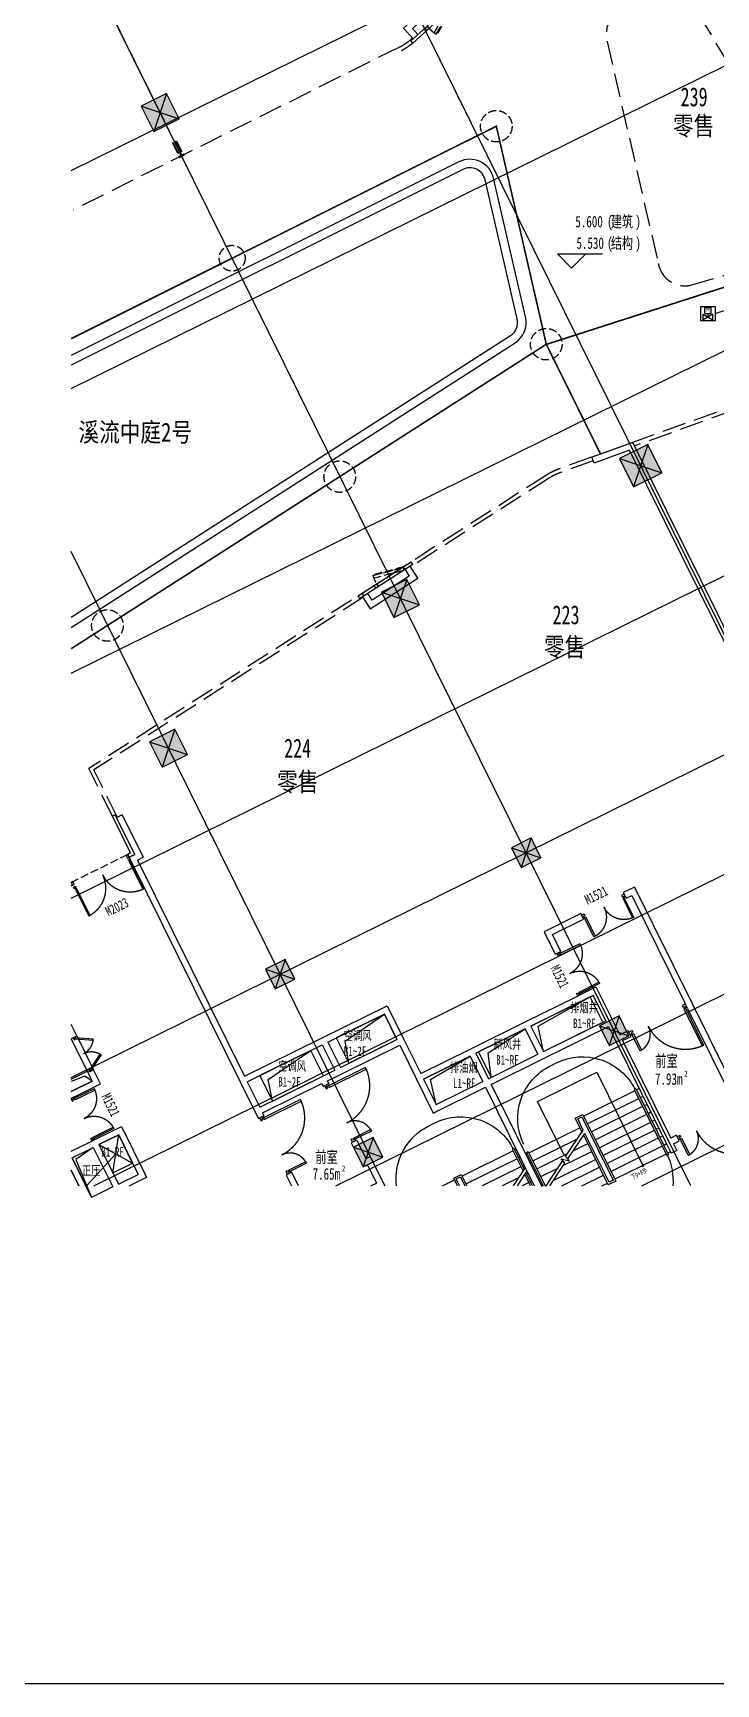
# Model space of a CAD drawing. Header units: millimetres. Extents: x -99490 to 495010, y -402480 to 18020.
# Drawn here: x 82268 to 103927, y -270715 to -218324 of the extents above; entities that cross this region are included whole.
import ezdxf
from ezdxf.enums import TextEntityAlignment as Align

# ---------------------------------------------------------------- set-up
doc = ezdxf.new("R2010")
doc.units = ezdxf.units.MM
doc.header["$LTSCALE"] = 1000
for name, pattern in [('__覆盖_A10-二层平面工作区_TEN25C3T$0$__附着_A10-2F~RF中庭外参_TEN25C3T_设计区$0$__DASH', [0.35, 0.25, -0.1]), ('__覆盖_A10-二层平面工作区_TEN25C3T$0$__附着_A10-2F~RF中庭外参_TEN25C3T_设计区$0$__附着_A10-一层扶梯零件图_TEN25C2L_设计区$0$$0$DASH', [0.35, 0.25, -0.1]), ('__覆盖_A10-二层平面工作区_TEN25C3T$0$__附着_A10-2F~RF中庭外参_TEN25C3T_设计区$0$DASH', [0.35, 0.25, -0.1]), ('__覆盖_A10-二层平面工作区_TEN25C3T$0$__附着_A10-2F~RF中庭外参_TEN25C3T_设计区$0$HIDDEN', [9.525, 6.35, -3.175]), ('__覆盖_A10-二层平面工作区_TEN25C3T$0$DASH', [0.35, 0.25, -0.1]), ('__覆盖_A10-二层平面工作区_TEN25C3T$0$HIDDEN', [9.525, 6.35, -3.175])]:
    doc.linetypes.add(name, pattern=pattern)
for name, color, linetype in [('__覆盖_A10-二层平面工作区_TEN25C3T$0$__附着_A10-2F~RF中庭外参_TEN25C3T_设计区$0$$AUDIT-BAD-LAYER', 9, 'Continuous'), ('__覆盖_A10-二层平面工作区_TEN25C3T$0$__附着_A10-2F~RF中庭外参_TEN25C3T_设计区$0$AE-FLOR', 9, 'Continuous'), ('__覆盖_A10-二层平面工作区_TEN25C3T$0$__附着_A10-2F~RF中庭外参_TEN25C3T_设计区$0$AE-WALL', 9, 'Continuous'), ('__覆盖_A10-二层平面工作区_TEN25C3T$0$__附着_A10-2F~RF中庭外参_TEN25C3T_设计区$0$AUDIT_I_200724183701-100', 9, 'Continuous'), ('__覆盖_A10-二层平面工作区_TEN25C3T$0$__附着_A10-2F~RF中庭外参_TEN25C3T_设计区$0$AUDIT_I_200724183701-102', 9, 'Continuous'), ('__覆盖_A10-二层平面工作区_TEN25C3T$0$__附着_A10-2F~RF中庭外参_TEN25C3T_设计区$0$AUDIT_I_200724183701-103', 9, 'Continuous'), ('__覆盖_A10-二层平面工作区_TEN25C3T$0$__附着_A10-2F~RF中庭外参_TEN25C3T_设计区$0$AUDIT_I_200724183701-104', 9, '__覆盖_A10-二层平面工作区_TEN25C3T$0$__附着_A10-2F~RF中庭外参_TEN25C3T_设计区$0$HIDDEN'), ('__覆盖_A10-二层平面工作区_TEN25C3T$0$__附着_A10-2F~RF中庭外参_TEN25C3T_设计区$0$AUDIT_I_200724183701-94', 9, 'Continuous'), ('__覆盖_A10-二层平面工作区_TEN25C3T$0$__附着_A10-2F~RF中庭外参_TEN25C3T_设计区$0$AUDIT_I_200724183701-95', 9, 'Continuous'), ('__覆盖_A10-二层平面工作区_TEN25C3T$0$__附着_A70-地上2~6F楼梯外参_TEN25H58_设计区$0$AD-NAME-ROOM', 9, 'Continuous'), ('__覆盖_A10-二层平面工作区_TEN25C3T$0$__附着_A70-地上2~6F楼梯外参_TEN25H58_设计区$0$AD-SIGN', 9, 'Continuous'), ('__覆盖_A10-二层平面工作区_TEN25C3T$0$AD-NAME-ROOM', 9, 'Continuous'), ('__覆盖_A10-二层平面工作区_TEN25C3T$0$AD-NUMB', 9, 'Continuous'), ('__覆盖_A10-二层平面工作区_TEN25C3T$0$AE-DOOR-INSD', 9, 'Continuous'), ('__覆盖_A10-二层平面工作区_TEN25C3T$0$店铺编号', 9, 'Continuous'), ('A-建筑底图', 9, 'Continuous'), ('C-XREF-EXT', 7, 'Continuous'), ('E-FAS-DEVC', 3, 'Continuous'), ('E-FAS-WIRE', 4, 'Continuous'), ('E-UNIV-DIAG', 2, 'Continuous'), ('E-UNIV-EL', 140, 'Continuous')]:
    doc.layers.add(name, color=color, linetype=linetype)
doc.styles.add('__覆盖_A10-二层平面工作区_TEN25C3T$0$__覆盖_A70-扶梯外参专项图纸_TEN25C3T_设计区$0$TH-STYLE1', font='Stfangso_0.ttf', dxfattribs={"width": 0.7})
doc.styles.add('__覆盖_A10-二层平面工作区_TEN25C3T$0$__附着_A70-地上2~6F楼梯外参_TEN25H58_设计区$0$TH-STYLE1', font='Stfangso_0.ttf', dxfattribs={"width": 0.7})
doc.styles.add('__覆盖_A10-二层平面工作区_TEN25C3T$0$_TCH_SPACE', font='Stfangso_0.ttf', dxfattribs={"width": 0.7})
doc.styles.add('__覆盖_A10-二层平面工作区_TEN25C3T$0$TH-STYLE1', font='Stfangso_0.ttf', dxfattribs={"width": 0.7})
doc.styles.add('TH-STYLE3', font='tssdeng.shx', dxfattribs={"width": 0.65, "bigfont": 'tssdchn.shx'})

# ---------------------------------------------------------------- blocks, each defined once
blk = doc.blocks.new('E-BFAS621-3')
blk.add_lwpolyline([(-1.5, -1.5), (-1.5, 1.5), (1.5, 1.5), (1.5, -1.5)], close=True)
at = {"layer": 'E-UNIV-EL'}
for p, q in [((-0.65, 1.3), (0.65, 1.3)), ((-0.65, 0), (-0.65, 1.3)), ((-0.65, 0), (0.65, 0)), ((0, 0), (0, -0.7)), ((0.65, 0), (0.65, 1.3))]:
    blk.add_line(p, q, dxfattribs=at)
blk.add_lwpolyline([(1, -1.28), (1, -0.12), (-1, -1.28), (-1, -0.12)], close=True, dxfattribs=at)
at = {"layer": 'E-UNIV-EL', "style": 'TH-STYLE3', "width": 0.7}
blk.add_attdef('F', text='', height=1, dxfattribs=at).set_placement((0, 0.65), align=Align.MIDDLE)
blk = doc.blocks.new('__覆盖_A10-二层平面工作区_TEN25C3T$0$__附着_A10-2F~RF中庭外参_TEN25C3T_设计区$0$FHR 2000 corridor')
at = {"layer": '__覆盖_A10-二层平面工作区_TEN25C3T$0$__附着_A10-2F~RF中庭外参_TEN25C3T_设计区$0$$AUDIT-BAD-LAYER'}
for p, q in [((89, -179), (178, -135)), ((621, -1031), (532, -1076)), ((576, -1165), (666, -1121))]:
    blk.add_line(p, q, dxfattribs=at)
at = {"layer": '__覆盖_A10-二层平面工作区_TEN25C3T$0$__附着_A10-2F~RF中庭外参_TEN25C3T_设计区$0$AE-FLOR'}
for points in [[(-44, 90), (45, 134)], [(-44, 90), (0, 0), (0, 0), (798, -1614), (798, -1614), (842, -1703)], [(932, -1659), (45, 134)], [(932, -1659), (842, -1703)]]:
    blk.add_lwpolyline(points, dxfattribs=at)
at = {"layer": '__覆盖_A10-二层平面工作区_TEN25C3T$0$__附着_A10-2F~RF中庭外参_TEN25C3T_设计区$0$AE-WALL'}
blk.add_lwpolyline([(89, -179), (-135, -290), (485, -1545), (709, -1434), (798, -1614), (394, -1813), (-403, -199), (0, 0)], close=True, dxfattribs=at)
at = {"layer": '__覆盖_A10-二层平面工作区_TEN25C3T$0$__附着_A10-2F~RF中庭外参_TEN25C3T_设计区$0$AUDIT_I_200724183701-94', "color": 252, "linetype": '__覆盖_A10-二层平面工作区_TEN25C3T$0$__附着_A10-2F~RF中庭外参_TEN25C3T_设计区$0$__附着_A10-一层扶梯零件图_TEN25C2L_设计区$0$$0$DASH', "true_color": 0x939598}
for points in [[(804, -922), (107, -205), (164, -149), (861, -866)], [(178, -135), (875, -852), (861, -866), (164, -149)]]:
    blk.add_lwpolyline(points, close=True, dxfattribs=at)
blk.add_lwpolyline([(532, -1076), (621, -1031, 0.078234), (875, -852)], format="xyb", dxfattribs=at)
blk = doc.blocks.new('__覆盖_A10-二层平面工作区_TEN25C3T$0$__附着_A10-2F~RF中庭外参_TEN25C3T_设计区$0$DIMISING WALL')
at = {"layer": '__覆盖_A10-二层平面工作区_TEN25C3T$0$__附着_A10-2F~RF中庭外参_TEN25C3T_设计区$0$AUDIT_I_200724183701-103'}
h = blk.add_hatch(dxfattribs=at)
h.set_pattern_fill('ANSI31,_O', color=250, scale=0.1)
h.set_pattern_definition([(45, (-76409.48765, 704775.68168), (-0.112253201513, 0.112253201513), [])])
h.paths.add_polyline_path([(80114, 95740), (80113, 95740), (80113, 95603), (80101, 95603), (80101, 95740), (80100, 95740), (80100, 95602), (80114, 95602)])
h = blk.add_hatch(dxfattribs=at)
h.set_pattern_fill('NET3', color=250, style=0)
h.set_pattern_definition([(360, (-76409.4876, 704775.6817), (8e-16, 3.175), []), (60, (-76409.4876, 704775.6817), (-2.749630657, 1.5875), []), (120, (-76409.4876, 704775.6817), (-2.749630657, -1.5875), [])])
h.paths.add_polyline_path([(80113, 95740), (80113, 95603), (80101, 95603), (80101, 95740)])
at = {"layer": '__覆盖_A10-二层平面工作区_TEN25C3T$0$__附着_A10-2F~RF中庭外参_TEN25C3T_设计区$0$$AUDIT-BAD-LAYER'}
for p, q in [((80035, 95742), (80035, 96126)), ((80057, 95742), (80057, 96126)), ((80107, 95742), (80107, 96126)), ((80157, 95742), (80157, 96126)), ((80179, 96126), (80179, 95742)), ((80096, 95627), (80012, 95627)), ((80057, 95742), (80035, 95742)), ((80157, 95742), (80057, 95742)), ((80118, 95627), (80204, 95627)), ((80157, 95742), (80179, 95742))]:
    blk.add_line(p, q, dxfattribs=at)
at = {"layer": '__覆盖_A10-二层平面工作区_TEN25C3T$0$__附着_A10-2F~RF中庭外参_TEN25C3T_设计区$0$AUDIT_I_200724183701-100'}
blk.add_lwpolyline([(80157, 96126), (80157, 95742), (80057, 95742), (80057, 96126)], dxfattribs=at)
at = {"layer": '__覆盖_A10-二层平面工作区_TEN25C3T$0$__附着_A10-2F~RF中庭外参_TEN25C3T_设计区$0$AUDIT_I_200724183701-102'}
for points in [[(80100, 95740), (80100, 95602), (80114, 95602), (80114, 95740)], [(80101, 95740), (80101, 95603), (80113, 95603), (80113, 95740)]]:
    blk.add_lwpolyline(points, dxfattribs=at)
blk.add_lwpolyline([(80113, 95740), (80113, 95603), (80101, 95603), (80101, 95740)], close=True, dxfattribs=at)
at = {"layer": '__覆盖_A10-二层平面工作区_TEN25C3T$0$__附着_A10-2F~RF中庭外参_TEN25C3T_设计区$0$AUDIT_I_200724183701-103'}
blk.add_lwpolyline([(80114, 95740), (80113, 95740), (80113, 95603), (80101, 95603), (80101, 95740), (80100, 95740), (80100, 95602), (80114, 95602), (80114, 95740)], dxfattribs=at)
at = {"layer": '__覆盖_A10-二层平面工作区_TEN25C3T$0$__附着_A10-2F~RF中庭外参_TEN25C3T_设计区$0$AUDIT_I_200724183701-104'}
for points in [[(80020, 95607), (80100, 95607), (80100, 95647), (80020, 95647), (80020, 95643), (80096, 95643), (80096, 95611), (80020, 95611)], [(80194, 95607), (80114, 95607), (80114, 95647), (80194, 95647), (80194, 95643), (80118, 95643), (80118, 95611), (80194, 95611)]]:
    blk.add_lwpolyline(points, close=True, dxfattribs=at)
blk = doc.blocks.new('__覆盖_A10-二层平面工作区_TEN25C3T$0$__附着_A70-地上2~6F楼梯外参_TEN25H58_设计区$0$_ARROW')
blk.add_solid([(0, 0), (-1, 0.1), (-1, -0.1)])
blk = doc.blocks.new('*U518')
at = {"layer": '__覆盖_A10-二层平面工作区_TEN25C3T$0$__附着_A70-地上2~6F楼梯外参_TEN25H58_设计区$0$AD-SIGN'}
h = blk.add_hatch(color=256, dxfattribs=at)
edge = h.paths.add_edge_path()
edge.add_arc((0, 0), 50, 0, 360)
blk.add_lwpolyline([(4200, 2800), (4200, 6607), (0, 6607), (0, 0)], dxfattribs=at)
blk.add_circle((0, 0), 50, dxfattribs=at)
at = {"layer": '__覆盖_A10-二层平面工作区_TEN25C3T$0$__附着_A70-地上2~6F楼梯外参_TEN25H58_设计区$0$AD-SIGN', "xscale": -400, "yscale": 400, "zscale": 400, "rotation": 90}
blk.add_blockref('__覆盖_A10-二层平面工作区_TEN25C3T$0$__附着_A70-地上2~6F楼梯外参_TEN25H58_设计区$0$_ARROW', (4200, 2800), dxfattribs=at)
at = {"layer": '__覆盖_A10-二层平面工作区_TEN25C3T$0$__附着_A70-地上2~6F楼梯外参_TEN25H58_设计区$0$AD-NAME-ROOM', "style": '__覆盖_A10-二层平面工作区_TEN25C3T$0$__附着_A70-地上2~6F楼梯外参_TEN25H58_设计区$0$TH-STYLE1', "width": 0.7}
blk.add_attdef('A', (-91, -389), '', height=250, dxfattribs=at)
blk = doc.blocks.new('*U497')
for points in [[(0, 1400), (0, 0), (750, 0), (750, 1400)], [(750, 1400), (0, 1400), (665, 1301), (750, 0)]]:
    blk.add_lwpolyline(points, close=True)
blk.add_lwpolyline([(0, 1400), (665, 1301), (750, 0)])
at = {"style": '__覆盖_A10-二层平面工作区_TEN25C3T$0$TH-STYLE1', "width": 0.7}
blk.add_attdef('留洞编号', (206, -20), '', height=200, dxfattribs=at)
blk = doc.blocks.new('*U466')
for points in [[(30, 30), (60, 30), (60, 1000), (30, 1000)], [(1970, 30), (1940, 30), (1940, 1000), (1970, 1000)]]:
    blk.add_lwpolyline(points, close=True)
for points in [[(30, 0), (30, 30), (0, 30), (0, -30), (60, -30), (60, 0), (30, 0)], [(1970, 0), (1970, 30), (2000, 30), (2000, -30), (1940, -30), (1940, 0), (1970, 0)]]:
    blk.add_lwpolyline(points)
at = {"linetype": '__覆盖_A10-二层平面工作区_TEN25C3T$0$HIDDEN'}
for centre, start, end in [((30, 30), 0, 90), ((1970, 30), 90, 180)]:
    blk.add_arc(centre, 970, start, end, dxfattribs=at)
blk = doc.blocks.new('__覆盖_A10-二层平面工作区_TEN25C3T$0$$DorLib2D$00000002')
at = {"layer": '__覆盖_A10-二层平面工作区_TEN25C3T$0$AE-DOOR-INSD', "xscale": -0.0005, "yscale": 0.0005, "zscale": 0.0005, "rotation": 2.749842017599796e-11}
blk.add_blockref('*U466', (0.5, 0), dxfattribs=at)
blk = doc.blocks.new('*U485')
for points in [[(30, 30), (60, 30), (60, 750), (30, 750)], [(1070, 30), (1040, 30), (1040, 350), (1070, 350)]]:
    blk.add_lwpolyline(points, close=True)
for points in [[(30, 0), (30, 30), (0, 30), (0, -30), (60, -30), (60, 0), (30, 0)], [(1070, 0), (1070, 30), (1100, 30), (1100, -30), (1040, -30), (1040, 0), (1070, 0)]]:
    blk.add_lwpolyline(points)
at = {"linetype": '__覆盖_A10-二层平面工作区_TEN25C3T$0$HIDDEN'}
for centre, radius, start, end in [((30, 30), 720, 0, 90), ((1070, 30), 320, 90, 180)]:
    blk.add_arc(centre, radius, start, end, dxfattribs=at)
blk = doc.blocks.new('__覆盖_A10-二层平面工作区_TEN25C3T$0$$DorLib2D$00000294')
at = {"layer": '__覆盖_A10-二层平面工作区_TEN25C3T$0$AE-DOOR-INSD', "xscale": 0.0009090909090909091, "yscale": 0.0009090909090909091, "zscale": 0.0009090909090909091}
blk.add_blockref('*U485', (-0.5, 0), dxfattribs=at)
blk = doc.blocks.new('*U496')
for points in [[(30, 30), (60, 30), (60, 500), (30, 500)], [(970, 30), (940, 30), (940, 500), (970, 500)]]:
    blk.add_lwpolyline(points, close=True)
for points in [[(30, 0), (30, 30), (0, 30), (0, -30), (60, -30), (60, 0), (30, 0)], [(970, 0), (970, 30), (1000, 30), (1000, -30), (940, -30), (940, 0), (970, 0)]]:
    blk.add_lwpolyline(points)
at = {"linetype": '__覆盖_A10-二层平面工作区_TEN25C3T$0$HIDDEN'}
for centre, start, end in [((30, 30), 0, 90), ((970, 30), 90, 180)]:
    blk.add_arc(centre, 470, start, end, dxfattribs=at)
blk = doc.blocks.new('__覆盖_A10-二层平面工作区_TEN25C3T$0$$DorLib2D$00000292')
at = {"layer": '__覆盖_A10-二层平面工作区_TEN25C3T$0$AE-DOOR-INSD', "xscale": 0.001, "yscale": 0.001, "zscale": 0.001}
blk.add_blockref('*U496', (-0.5, 0), dxfattribs=at)
blk = doc.blocks.new('*U472')
for points in [[(30, 30), (56, 15), (291, 422), (265, 437)], [(970, 30), (944, 15), (709, 422), (735, 437)]]:
    blk.add_lwpolyline(points, close=True)
for points in [[(30, 0), (30, 30), (0, 30), (0, -30), (60, -30), (60, 0), (30, 0)], [(970, 0), (970, 30), (1000, 30), (1000, -30), (940, -30), (940, 0), (970, 0)]]:
    blk.add_lwpolyline(points)
at = {"linetype": '__覆盖_A10-二层平面工作区_TEN25C3T$0$HIDDEN'}
for centre, start, end in [((30, 30), 0, 60), ((970, 30), 120, 180)]:
    blk.add_arc(centre, 470, start, end, dxfattribs=at)
blk = doc.blocks.new('__覆盖_A10-二层平面工作区_TEN25C3T$0$$DorLib2D$00000297')
at = {"layer": '__覆盖_A10-二层平面工作区_TEN25C3T$0$AE-DOOR-INSD', "xscale": 0.001, "yscale": 0.001, "zscale": 0.001}
blk.add_blockref('*U472', (-0.5, 0), dxfattribs=at)
blk = doc.blocks.new('A$C4BB53128')
at = {"layer": 'A-建筑底图'}
h = blk.add_hatch(color=256, dxfattribs=at)
h.dxf.hatch_style = 1
h.paths.add_polyline_path([(-55444.7, 34660.9), (-56251.6, 34262.2), (-55852.8, 33455.3), (-55046, 33854.1)])
h = blk.add_hatch(color=256, dxfattribs=at)
h.dxf.hatch_style = 1
h.paths.add_polyline_path([(-40179.4, 23521.2), (-41075.9, 23078.2), (-40632.8, 22181.7), (-39736.4, 22624.8)])
h = blk.add_hatch(color=256, dxfattribs=at)
h.dxf.hatch_style = 1
h.paths.add_polyline_path([(-47824.5, 19240.9), (-48631.3, 18842.2), (-48232.6, 18035.3), (-47425.8, 18434)])
h = blk.add_hatch(color=256, dxfattribs=at)
h.dxf.hatch_style = 1
h.paths.add_polyline_path([(-55181, 14490), (-55987.9, 14091.2), (-55589.1, 13284.4), (-54782.3, 13683.1)])
h = blk.add_hatch(color=256, dxfattribs=at)
h.dxf.hatch_style = 1
h.paths.add_polyline_path([(-43882.4, 11038.7), (-44509.9, 10728.6), (-44199.8, 10101), (-43572.2, 10411.2)])
h = blk.add_hatch(color=256, dxfattribs=at)
h.dxf.hatch_style = 1
h.paths.add_polyline_path([(-51681.9, 7184.2), (-52309.4, 6874.1), (-51999.3, 6246.5), (-51371.8, 6556.7)])
h = blk.add_hatch(color=256, dxfattribs=at)
h.dxf.hatch_style = 1
h.paths.add_polyline_path([(-41091.2, 5390.8), (-41718.7, 5080.6), (-41408.6, 4453.1), (-40781, 4763.2)])
h = blk.add_hatch(color=256, dxfattribs=at)
h.dxf.hatch_style = 1
h.paths.add_polyline_path([(-48890.7, 1536.3), (-49518.3, 1226.1), (-49208.1, 598.6), (-48580.6, 908.7)])
at = {"layer": '__覆盖_A10-二层平面工作区_TEN25C3T$0$__附着_A10-2F~RF中庭外参_TEN25C3T_设计区$0$AE-WALL'}
blk.add_lwpolyline([(-47882.4, 19554.3), (-47747.4, 19343.9), (-48925.7, 18587.9), (-49060.7, 18798.3), (-49229, 18690.3), (-48986, 18311.5), (-47471, 19283.6), (-47714, 19662.3)], close=True, dxfattribs=at)
at = {"layer": '__覆盖_A10-二层平面工作区_TEN25C3T$0$__附着_A10-2F~RF中庭外参_TEN25C3T_设计区$0$AUDIT_I_200724183701-94', "color": 252, "linetype": '__覆盖_A10-二层平面工作区_TEN25C3T$0$__附着_A10-2F~RF中庭外参_TEN25C3T_设计区$0$__附着_A10-一层扶梯零件图_TEN25C2L_设计区$0$$0$DASH', "true_color": 0x939598}
for points in [[(-47936.4, 19638.5), (-48903.2, 19383.2), (-48898.1, 19363.8), (-47931.3, 19619.1)], [(-48877.7, 19286.5), (-47910.8, 19541.8), (-47931.3, 19619.1), (-48898.1, 19363.8)]]:
    blk.add_lwpolyline(points, close=True, dxfattribs=at)
blk.add_lwpolyline([(-48724, 19014.3), (-48778, 19098.5, -0.078234), (-48903.2, 19383.2)], format="xyb", dxfattribs=at)
at = {"layer": '__覆盖_A10-二层平面工作区_TEN25C3T$0$__附着_A10-2F~RF中庭外参_TEN25C3T_设计区$0$AUDIT_I_200724183701-95'}
for p, q in [((-47882.4, 19554.3), (-47936.4, 19638.5)), ((-47629.9, 19716.3), (-47683.9, 19800.5)), ((-48808.2, 18960.3), (-48862.2, 19044.5)), ((-48778, 19098.5), (-48724, 19014.3)), ((-49313.2, 18636.3), (-49367.2, 18720.4)), ((-49186.9, 18717.3), (-49240.9, 18801.4))]:
    blk.add_line(p, q, dxfattribs=at)
for points in [[(-49367.2, 18720.4), (-47683.9, 19800.5)], [(-47629.9, 19716.3), (-47714, 19662.3), (-47714, 19662.3), (-49229, 18690.3), (-49229, 18690.3), (-49313.2, 18636.3)]]:
    blk.add_lwpolyline(points, dxfattribs=at)
at = {"layer": 'A-建筑底图'}
for p, q in [((-58470.4, 32217.5), (12124.4, 67105.2)), ((-58470.4, 25301.8), (14871.3, 61546.9)), ((-29113.3, 0), (-55735.7, 53870.2)), ((-58470.4, 16266.6), (16323.7, 53229.6)), ((-58470.4, 9127.7), (16338.6, 46098.1)), ((-58470.4, 3438.9), (16382.8, 40431.1)), ((-38817.7, 0), (-58470.4, 39767.2)), ((-57754.9, 0), (16406.6, 36650.3)), ((-55444.7, 34660.9, 0), (-55852.8, 33455.3, 0)), ((-56251.6, 34262.2, 0), (-55046, 33854.1, 0)), ((-46170.8, 32494.7), (-58470.4, 26345.6)), ((-50080.8, 0), (16411.2, 32860.1)), ((-46050, 32253.2), (-58470.4, 26043.7)), ((-44058, 27573.6), (-45076.2, 31979.3)), ((-44321.1, 27512.8), (-45339.3, 31918.5)), ((-42597.1, 29124.1), (-43047.1, 29574.1)), ((-43047.1, 29574.1), (-41621.8, 29574.1)), ((-42597.1, 29124.1), (-42147.1, 29574.1)), ((-40375.2, 0), (16333.4, 28025.2)), ((-58470.4, 18040.2), (-44538.3, 26979.4)), ((-58470.4, 17719.4), (-44392.5, 26752.1)), ((-40659.9, 23590.2), (-41954.8, 23124.4)), ((-33294.4, 8686.2), (-40659.9, 23590.2)), ((-41887.1, 22936.2), (-41954.8, 23124.4)), ((-40760.1, 23341.6), (-41887.1, 22936.2)), ((-41075.9, 23078.2, 0), (-39736.4, 22624.8, 0)), ((-33429.4, 8507.9), (-40760.1, 23341.6)), ((-40179.4, 23521.2, 0), (-40632.8, 22181.7, 0)), ((-48522.1, 0), (-58470.4, 20130.4)), ((-47824.5, 19240.9, 0), (-48232.6, 18035.3, 0)), ((-48631.3, 18842.2, 0), (-47425.8, 18434, 0)), ((-55181, 14490, 0), (-55589.1, 13284.4, 0)), ((-55987.9, 14091.2, 0), (-54782.3, 13683.1, 0)), ((-43882.4, 11038.7, 0), (-44199.8, 10101, 0)), ((-56541.3, 10471.5), (-56451.8, 10515.8)), ((-44509.9, 10728.6, 0), (-43572.2, 10411.2, 0)), ((-56541.4, 10471.4), (-56631.1, 10427.1)), ((-56631.1, 10427.1), (-56542.5, 10247.8)), ((-56542.5, 10247.8), (-53108.9, 3300)), ((-56363.2, 10336.5), (-56183.9, 10425.1)), ((-56363.2, 10336.5), (-52973.9, 3478.2)), ((-40602.7, 9480.5), (-40961.3, 9303.2)), ((-40602.7, 9480.5), (-38786.2, 5804.8)), ((-40961.3, 9303.2), (-40872.7, 9123.9)), ((-40872.7, 9123.9), (-40693.4, 9212.6)), ((-40693.4, 9212.6), (-39009.8, 5805.8)), ((-42306, 8638.7), (-43471.5, 8062.7)), ((-43203.6, 7972), (-42217.4, 8459.4)), ((-42217.4, 8459.4), (-42306, 8638.7)), ((-43471.5, 8062.7), (-43117.1, 7345.5)), ((-42937.8, 7434.1), (-43203.6, 7972)), ((-43117.1, 7345.5), (-42937.8, 7434.1)), ((-52309.4, 6874.1, 0), (-51371.8, 6556.7, 0)), ((-51681.9, 7184.2, 0), (-51999.3, 6246.5, 0)), ((-42273.2, 6089.4), (-41824.9, 6310.9)), ((-41824.9, 6310.9), (-41293.3, 5235.1)), ((-44066.2, 5203.3), (-42452.5, 6000.8)), ((-43887.9, 5068.3), (-42274.2, 5865.8)), ((-42452.5, 6000.8), (-42273.2, 6089.4)), ((-42274.2, 5865.8), (-41915.6, 6043)), ((-41915.6, 6043), (-41516.9, 5236.1)), ((-38921.2, 5626.5), (-39009.8, 5805.8)), ((-38786.2, 5804.8), (-37169.1, 2532.6)), ((-50508.5, 4696.6), (-48446.5, 5715.6)), ((-50330.2, 4561.6), (-48537.2, 5447.7)), ((-48537.2, 5447.7), (-48138.5, 4640.8)), ((-48446.5, 5715.6), (-47914.9, 4639.8)), ((-41091.2, 5390.8, 0), (-41408.6, 4453.1, 0)), ((-38921.2, 5626.5), (-37392.7, 2533.6)), ((-58289.8, 4755.2), (-58470.4, 5120.7)), ((-58469.1, 4666.6), (-58289.8, 4755.2)), ((-58289.8, 4755.2, 0), (-57758.2, 3679.4, 0)), ((-45814.4, 4339.3), (-44066.2, 5203.3)), ((-45636.1, 4204.3), (-44067.2, 4979.7)), ((-44067.2, 4979.7), (-43668.5, 4172.8)), ((-43887.9, 5068.3), (-43489.2, 4261.4)), ((-43490.2, 4037.8), (-41428.3, 5056.8)), ((-43489.2, 4261.4), (-41516.9, 5236.1)), ((-41718.7, 5080.6, 0), (-40781, 4763.2, 0)), ((-41428.3, 5056.8), (-41206.8, 4608.6)), ((-41293.3, 5235.1), (-41071.8, 4786.8)), ((-40802.8, 4919.7), (-41071.8, 4786.8)), ((-40983.1, 4607.5), (-40714.2, 4740.4)), ((-40714.2, 4740.4), (-40802.8, 4919.7)), ((-58469.1, 4666.6, 0), (-57937.5, 3590.8, 0)), ((-52973.9, 3478.2), (-50508.5, 4696.6)), ((-52885.2, 3298.9), (-50509.5, 4473)), ((-50509.5, 4473), (-50110.8, 3666.1)), ((-50330.2, 4561.6), (-49931.5, 3754.7)), ((-49932.5, 3531.1), (-48049.9, 4461.5)), ((-49931.5, 3754.7), (-48138.5, 4640.8)), ((-48049.9, 4461.5), (-47518.2, 3385.7)), ((-47914.9, 4639.8), (-47383.2, 3564)), ((-47383.2, 3564), (-45814.4, 4339.3)), ((-45636.1, 4204.3), (-45237.4, 3397.5)), ((-41206.8, 4608.6), (-39589.6, 1336.4)), ((-40983.1, 4607.5), (-39454.6, 1514.6)), ((-57758.2, 3679.4), (-57937.5, 3590.8)), ((-57536.6, 3231.1), (-57758.2, 3679.4)), ((-47294.6, 3384.7), (-45815.4, 4115.7)), ((-45815.4, 4115.7), (-45416.7, 3308.9)), ((-45237.4, 3397.5), (-43668.5, 4172.8)), ((-45148.7, 3218.2), (-43490.2, 4037.8)), ((-58470.4, 2992.7), (-57804.6, 3321.8)), ((-58343.5, 2832.4), (-57536.6, 3231.1)), ((-57937.5, 3590.8), (-57804.6, 3321.8)), ((-53108.9, 3300), (-52621.5, 2313.8)), ((-52885.2, 3298.9), (-52486.5, 2492.1)), ((-52486.5, 2492.1), (-50514.2, 3466.8)), ((-52397.9, 2312.8), (-50515.2, 3243.2)), ((-50515.2, 3243.2), (-50470.9, 3153.5)), ((-50514.2, 3466.8), (-50110.8, 3666.1)), ((-50470.9, 3153.5), (-50291.6, 3242.1)), ((-50336, 3331.8), (-49932.5, 3531.1)), ((-50291.6, 3242.1), (-50336, 3331.8)), ((-47518.2, 3385.7), (-46986.6, 2309.9)), ((-47294.6, 3384.7), (-46895.9, 2577.8)), ((-46895.9, 2577.8), (-45416.7, 3308.9)), ((-45148.7, 3218.2), (-43558.3, 0)), ((-58470.4, 2769.7), (-58343.5, 2832.4)), ((-46986.6, 2309.9), (-45328, 3129.6)), ((-45328, 3129.6), (-43781.4, 0)), ((-40597, 3013.7), (-42215.2, 2214)), ((-40473, 2762.6), (-42091.2, 1962.9)), ((-40565.4, 3085.1), (-40619.2, 3058.5)), ((-40619.2, 3058.5), (-39582.5, 960.7)), ((-40565.4, 3085.1), (-39528.7, 987.3)), ((-40453.6, 3084.5), (-40543.2, 3040.2)), ((-40329.5, 2833.5), (-40419.2, 2789.2)), ((-52621.5, 2313.8), (-52532.9, 2134.5)), ((-52532.9, 2134.5), (-52353.6, 2223.1)), ((-52353.6, 2223.1), (-52397.9, 2312.8)), ((-42483.8, 2148.1), (-42241.8, 2267.7)), ((-42267, 1709.4), (-42483.8, 2148.1)), ((-42403.5, 2120.9), (-42269, 2187.4)), ((-42228.4, 1766.7), (-42403.5, 2120.9)), ((-42269, 2187.4), (-41276.6, 179.2)), ((-42269, 2187.4), (-41276.6, 179.2)), ((-42241.8, 2267.7), (-41196.2, 152)), ((-40348.9, 2511.6), (-41967.1, 1711.9)), ((-40224.9, 2260.6), (-41843, 1460.9)), ((-40205.5, 2582.5), (-40295.1, 2538.2)), ((-40081.4, 2331.5), (-40171.1, 2287.2)), ((-57678.9, 1487.6), (-56872.1, 1886.4)), ((-57590.3, 1308.3), (-56962.8, 1618.5)), ((-56962.8, 1618.5), (-56342.5, 363.4)), ((-56872.1, 1886.4), (-56118.9, 362.4)), ((-43951.4, 1043.6), (-42333.2, 1843.3)), ((-42791.7, 930.7), (-42228.4, 1766.7)), ((-42723.4, 852.9), (-42177.3, 1663.2)), ((-42233, 1580.5), (-42209.2, 1592.3)), ((-41438.3, 32.4), (-42215.9, 1605.9)), ((-41411, 112.8), (-42177.3, 1663.2)), ((-41411, 112.8), (-42177.3, 1663.2)), ((-40100.8, 2009.6), (-41719, 1209.9)), ((-39976.8, 1758.6), (-41594.9, 958.9)), ((-39957.4, 2080.5), (-40047, 2036.2)), ((-39833.3, 1829.4), (-39923, 1785.1)), ((-39709.3, 1578.4), (-39798.9, 1534.1)), ((-39275.3, 1603.2), (-39454.6, 1514.6)), ((-39186.7, 1423.9), (-39275.3, 1603.2)), ((-58470.4, 1096.5), (-57858.2, 1399)), ((-58442, 887.5), (-57769.6, 1219.7)), ((-57858.2, 1399), (-57678.9, 1487.6)), ((-57769.6, 1219.7), (-57149.4, -35.3)), ((-57590.3, 1308.3), (-56970.1, 53.3)), ((-49405.6, 1449.1), (-49584.9, 1360.5)), ((-49584.9, 1360.5), (-49208.3, 598.5)), ((-49518.3, 1226.1, 0), (-48580.6, 908.7, 0)), ((-49117.6, 866.4), (-49405.6, 1449.1)), ((-48890.7, 1536.3, 0), (-49208.1, 598.6, 0)), ((-44452, 1108.6), (-46070.2, 308.9)), ((-44420.3, 1180), (-44474.1, 1153.4)), ((-44137.1, 471.3), (-44474.1, 1153.4)), ((-44098.8, 529.3), (-44420.3, 1180)), ((-44353.4, 1157.3), (-44398.2, 1135.1)), ((-44027.3, 1061.9), (-43973.5, 1088.4)), ((-44027.3, 1061.9), (-43502.6, 0)), ((-43973.5, 1088.4), (-43423.2, -25.1)), ((-43827.3, 792.6), (-42414.2, 1491)), ((-42861.2, 645.4), (-41961, 1090.3)), ((-42548.6, 1112.2), (-42085.1, 1341.3)), ((-39852.7, 1507.5), (-41470.9, 707.8)), ((-39728.7, 1256.5), (-41346.8, 456.8)), ((-39585.2, 1327.4), (-39674.9, 1283.1)), ((-39589.6, 1336.4), (-39441.5, 1036.6)), ((-39461.2, 1076.4), (-39550.8, 1032.1)), ((-39262.2, 1125.2), (-39441.5, 1036.6)), ((-39366, 1335.3), (-39186.7, 1423.9)), ((-39366, 1335.3), (-39262.2, 1125.2)), ((-58442, 887.5), (-58003.4, 0)), ((-57055, 1015.2), (-57983.9, 0)), ((-49208.3, 598.5), (-49073.8, 665)), ((-49117.6, 866.4), (-48983.1, 932.9)), ((-49073.8, 665), (-48787.9, 86.5)), ((-48983.1, 932.9), (-48564.3, 85.5)), ((-44327.9, 857.5), (-45946.1, 57.8)), ((-44203.9, 606.5), (-45431.1, 0)), ((-44066.9, 577.6), (-44448.1, 0)), ((-44229.3, 906.3), (-44274.1, 884.1)), ((-44105.3, 655.3), (-44150.1, 633.1)), ((-44050, 994.9), (-44005.2, 1017)), ((-43926, 743.9), (-43881.1, 766)), ((-43703.3, 541.6), (-42729.7, 1022.7)), ((-43579.2, 290.6), (-43038.7, 557.7)), ((-43406.6, 0), (-42880.3, 797.8)), ((-43287.2, 0), (-42812, 720)), ((-43167.1, 181.9), (-41837, 839.2)), ((-42812, 720), (-42929.8, 854.1)), ((-42929.8, 854.1), (-42668.4, 790.4)), ((-42903.2, 0), (-41712.9, 588.2)), ((-42668.4, 790.4), (-42791.7, 930.7)), ((-39604.6, 1005.5), (-41222.8, 205.8)), ((-39528.7, 987.3), (-39582.5, 960.7)), ((-58226.5, 0), (-58470.4, 493.6)), ((-58470.4, 493.6), (-58226.5, 0)), ((-56970.1, 53.3), (-56342.5, 363.4)), ((-56626.4, 0), (-56253.9, 184.1)), ((-56253.9, 184.1), (-56074.6, 272.7)), ((-56074.6, 272.7), (-56118.9, 362.4)), ((-51467.5, 430.1), (-51646.8, 341.5)), ((-51646.8, 341.5), (-51478, 0)), ((-51254.9, 0), (-51467.5, 430.1)), ((-48963, 0), (-48787.9, 86.5)), ((-48564.3, 85.5), (-48522.1, 0)), ((-46695.1, 0), (-46312.2, 189.2)), ((-46338.8, 243), (-46096.7, 362.6)), ((-46218.7, 0), (-46338.8, 243)), ((-46258.4, 215.8), (-46123.9, 282.3)), ((-46151.8, 0), (-46258.4, 215.8)), ((-46151.8, 0), (-46258.4, 215.8)), ((-46123.9, 282.3), (-45984.4, 0)), ((-46123.9, 282.3), (-45984.4, 0)), ((-46096.7, 362.6), (-45917.5, 0)), ((-44278.2, 257.4), (-44799.2, 0)), ((-44015.7, 474.1), (-44328.5, 0)), ((-43955.8, 104.5), (-44167.2, 0)), ((-43904.1, 0), (-44085.9, 367.8)), ((-43837.2, 0), (-44047.6, 425.8)), ((-43981.2, 404.2), (-44026, 382.1)), ((-43857.1, 153.2), (-43902, 131.1)), ((-43801.9, 492.8), (-43757.1, 515)), ((-43677.8, 241.8), (-43633, 264)), ((-43553.8, -9.2), (-43509, 13)), ((-42271.2, 0), (-41588.9, 337.2)), ((-41639.2, 0), (-41464.8, 86.2)), ((-41196.2, 152), (-41438.3, 32.4)), ((-41276.6, 179.2), (-41411, 112.8))]:
    blk.add_line(p, q, dxfattribs=at)
at = {"layer": 'A-建筑底图', "linetype": '__覆盖_A10-二层平面工作区_TEN25C3T$0$__附着_A10-2F~RF中庭外参_TEN25C3T_设计区$0$__DASH', "ltscale": 3}
for p, q in [((-48061.8, 36136.4), (-58402.9, 30966.9, 0)), ((-24180.5, 29518), (-42993.2, 22750.8)), ((-33505.3, 26030.9), (-40604.1, 23477.3)), ((-43396.3, 22552.1), (-57908.7, 13240)), ((-41912.5, 23006.7), (-42950.9, 22633.2)), ((-43328.8, 22446.9), (-47700.8, 19641.6)), ((-49215.7, 18669.5), (-57747.2, 13195.2)), ((-57161.7, 11726.6), (-57908.7, 13240)), ((-57005.8, 11692.1), (-57747.2, 13195.2))]:
    blk.add_line(p, q, dxfattribs=at)
at = {"layer": 'A-建筑底图', "linetype": 'ByBlock'}
for p, q in [((-57072.1, 11770.8), (-57161.7, 11726.6)), ((-56585.4, 10561.3), (-57161.7, 11726.6)), ((-56848.4, 11769.8), (-57027.7, 11681.2)), ((-57027.7, 11681.2), (-56451.8, 10515.8)), ((-56848.4, 11769.8), (-56183.9, 10425.1)), ((-56585.4, 10561.3), (-56674.9, 10517)), ((-57147.3, 411.8), (-56962.8, 1618.5)), ((-57590.3, 1308.3), (-56519.7, 722))]:
    blk.add_line(p, q, dxfattribs=at)
at = {"layer": 'A-建筑底图', "linetype": '__覆盖_A10-二层平面工作区_TEN25C3T$0$DASH', "lineweight": -2, "ltscale": 3}
for points in [[(-58470.4, 39767.2), (-54914.2, 32571.2)], [(-42933.6, 8328.5), (-48381.9, 19353.1)]]:
    blk.add_lwpolyline(points, dxfattribs=at)
blk.add_lwpolyline([(-38884.4, 37727, 0.4726711), (-40412.3, 37958.6), (-41168.8, 37278, 0.2727471), (-41474.3, 36309.6), (-39847.7, 29265.1, 0.4281425), (-38814.5, 28580.9), (-35558, 29529.8, 0.4535092), (-34941, 31107.3), (-38884.4, 37727)], format="xyb", dxfattribs=at)
at = {"layer": 'A-建筑底图'}
for points in [[(-47644.6, 36421), (-47644.6, 36421)], [(-43489.2, 4261.4), (-43663.1, 5060.6), (-42006.3, 5997.8)], [(-49662.5, 3887.7), (-49776, 4585.4), (-48537.2, 5447.7)], [(-45148.6, 3441.4), (-45241.3, 4218.7), (-44067.2, 4979.7)], [(-52083.5, 2690.2), (-52226.7, 3370.4), (-50869.8, 4297.2)], [(-46895.9, 2577.8), (-47069.8, 3377), (-45815.4, 4115.7)]]:
    blk.add_lwpolyline(points, dxfattribs=at)
at = {"layer": 'A-建筑底图', "elevation": 0}
for points in [[(-55852.8, 33455.3), (-55046, 33854.1), (-55444.7, 34660.9), (-56251.6, 34262.2)], [(-40632.8, 22181.7), (-39736.4, 22624.8), (-40179.4, 23521.2), (-41075.9, 23078.2)], [(-48232.6, 18035.3), (-47425.8, 18434), (-47824.5, 19240.9), (-48631.3, 18842.2)], [(-55589.1, 13284.4), (-54782.3, 13683.1), (-55181, 14490), (-55987.9, 14091.2)], [(-44199.8, 10101), (-43572.2, 10411.2), (-43882.4, 11038.7), (-44509.9, 10728.6)], [(-51999.3, 6246.5), (-51371.8, 6556.7), (-51681.9, 7184.2), (-52309.4, 6874.1)], [(-41408.6, 4453.1), (-40781, 4763.2), (-41091.2, 5390.8), (-41718.7, 5080.6)], [(-49208.1, 598.6), (-48580.6, 908.7), (-48890.7, 1536.3), (-49518.3, 1226.1)]]:
    blk.add_lwpolyline(points, close=True, dxfattribs=at)
at = {"layer": 'A-建筑底图', "ltscale": 5, "const_width": 50}
for points in [[(-58470.4, 26882.4), (-53364.5, 29435.3), (-44986.4, 33624.3), (-43401.1, 26704.5), (-49932.7, 22517.4), (-57311.6, 17785.4), (-58470.4, 17042.3)], [(-43399.2, 26700.7), (-33638.3, 29838.8)], [(-43401.1, 26704.5), (-41680.6, 23223)]]:
    blk.add_lwpolyline(points, dxfattribs=at)
at = {"layer": 'A-建筑底图', "linetype": 'ByBlock'}
for points in [[(-56630.6, 10427.4), (-56451.5, 10515.9), (-57072.1, 11770.9)], [(-56728.7, 10490.5), (-56684.3, 10400.8), (-56630.6, 10427.4), (-56674.9, 10517), (-56728.6, 10490.5)], [(-58470.4, 9518.4), (-58423.4, 9541.6), (-58467.7, 9631.3), (-58470.4, 9629.9)], [(-58467.7, 9631.3), (-58423.4, 9541.6), (-58370.4, 9567.8), (-58414.7, 9657.5), (-58467.7, 9631.3)], [(-58470.4, 3383.2), (-57959.6, 3635.6), (-57804.6, 3321.8), (-58470.4, 2992.7)], [(-57804.6, 3321.8), (-58037.2, 3483.5), (-58470.4, 3308.3)]]:
    blk.add_lwpolyline(points, dxfattribs=at)
at = {"layer": 'A-建筑底图', "linetype": '__覆盖_A10-二层平面工作区_TEN25C3T$0$__附着_A10-2F~RF中庭外参_TEN25C3T_设计区$0$DASH'}
blk.add_lwpolyline([(-58470.4, 9629.7), (-56674.6, 10517.2)], dxfattribs=at)
at = {"layer": 'A-建筑底图'}
for points in [[(-43489.2, 4261.4), (-41516.9, 5236.1), (-41915.6, 6043), (-43887.9, 5068.3)], [(-43489.2, 4261.4), (-41607.6, 5191.1), (-42006.4, 5997.9), (-43887.9, 5068.3)], [(-50061.3, 4694.5), (-49662.5, 3887.7), (-48138.5, 4640.9), (-48537.2, 5447.7)], [(-45148.6, 3441.4), (-43668.5, 4172.8), (-44067.2, 4979.7), (-45547.3, 4248.2)], [(-52483.6, 3499.9), (-52083.5, 2690.2), (-50471.1, 3490.3), (-50869.8, 4297.2)], [(-46895.9, 2577.8), (-45416.7, 3308.9), (-45815.4, 4115.7), (-47294.6, 3384.7)], [(-56962.8, 1618.5), (-57590.3, 1308.3), (-57147.3, 411.8), (-56519.7, 722)]]:
    blk.add_lwpolyline(points, close=True, dxfattribs=at)
for points in [[(-44115.6, 1308.2, -0.4142136), (-43269.9, 3806.5), (-43081.7, 3899.5, -0.4142136), (-40583.4, 3053.8)], [(-48149.4, 0, -0.3189856), (-47124.9, 1901.4), (-46936.6, 1994.4, -0.4142136), (-44438.4, 1148.7)], [(-39378.8, 0, 0.137841), (-39564.4, 991.9)]]:
    blk.add_lwpolyline(points, format="xyb", dxfattribs=at)
at = {"layer": 'A-建筑底图', "linetype": '__覆盖_A10-二层平面工作区_TEN25C3T$0$__附着_A10-2F~RF中庭外参_TEN25C3T_设计区$0$DASH'}
for centre, radius in [((-44986.4, 33624.3), 500), ((-53364.4, 29435.5), 410), ((-43401.4, 26705.8), 500), ((-49951.6, 22505.2), 500), ((-57320.9, 17779.5), 500)]:
    blk.add_circle(centre, radius, dxfattribs=at)
at = {"layer": 'A-建筑底图', "linetype": '__覆盖_A10-二层平面工作区_TEN25C3T$0$__附着_A10-2F~RF中庭外参_TEN25C3T_设计区$0$__DASH', "ltscale": 3}
for centre, radius, start, end in [((-48900.2, 37813.6), 1875, 296.56031, 312.0392), ((-49062.7, 38090.2), 2320.2, 297.09504, 307.97195), ((-42316.3, 20868.8), 2000, 109.78437, 122.68689), ((-42316.3, 20868.8), 1875, 109.78437, 122.68689)]:
    blk.add_arc(centre, radius, start, end, dxfattribs=at)
at = {"layer": 'A-建筑底图'}
for centre, radius, start, end in [((-45826.5, 31805.9), 770, 13.01292, 116.56237), ((-45826.5, 31805.9), 500, 13.01292, 116.56237), ((-44808.3, 27400.2), 500, 302.68493, 13.01292), ((-44808.3, 27400.2), 770, 302.68493, 13.01292)]:
    blk.add_arc(centre, radius, start, end, dxfattribs=at)
at = {"layer": 'A-建筑底图', "rotation": 285.7275808839721}
blk.add_blockref('__覆盖_A10-二层平面工作区_TEN25C3T$0$__附着_A10-2F~RF中庭外参_TEN25C3T_设计区$0$FHR 2000 corridor', (-46290.8, 37607.6), dxfattribs=at)
at = {"layer": 'A-建筑底图', "extrusion": (-1.52974e-07, 3.06032e-07, 1), "rotation": 26.55884139215619}
blk.add_blockref('__覆盖_A10-二层平面工作区_TEN25C3T$0$__附着_A10-2F~RF中庭外参_TEN25C3T_设计区$0$DIMISING WALL', (-83867.1, -88669.5, 0), dxfattribs=at)
at = {"layer": 'A-建筑底图'}
ref = blk.add_blockref('__覆盖_A10-二层平面工作区_TEN25C3T$0$$DorLib2D$00000002', (-57483.3, 9894.4), dxfattribs=dict(at, xscale=2000, yscale=-2000, zscale=2000, rotation=26.29839163688548))
ref.add_attrib('A', 'M2023', (-57283.9, 8543.1), dxfattribs={"layer": '__覆盖_A10-二层平面工作区_TEN25C3T$0$AD-NUMB', "height": 313.95, "rotation": 26.29839, "style": '__覆盖_A10-二层平面工作区_TEN25C3T$0$TH-STYLE1', "width": 0.7})
ref = blk.add_blockref('__覆盖_A10-二层平面工作区_TEN25C3T$0$$DorLib2D$00000292', (-41589.4, 8881.3), dxfattribs=dict(at, xscale=1500, yscale=-1500, zscale=1500, rotation=26.29839163699416))
ref.add_attrib('A', 'M1521', (-42086.4, 8914.5), dxfattribs={"layer": '__覆盖_A10-二层平面工作区_TEN25C3T$0$AD-NUMB', "height": 313.95, "rotation": 26.29839, "style": '__覆盖_A10-二层平面工作区_TEN25C3T$0$TH-STYLE1', "width": 0.7})
ref = blk.add_blockref('__覆盖_A10-二层平面工作区_TEN25C3T$0$$DorLib2D$00000292', (-42695.1, 6717.4), dxfattribs=dict(at, xscale=-1500, yscale=1500, zscale=-1500, rotation=296.2983916369212))
ref.add_attrib('A', 'M1521', (-43276.9, 6909), dxfattribs={"layer": '__覆盖_A10-二层平面工作区_TEN25C3T$0$AD-NUMB', "height": 313.95, "rotation": 296.29839, "style": '__覆盖_A10-二层平面工作区_TEN25C3T$0$TH-STYLE1', "width": 0.7})
for name, p, xscale, yscale, zscale, rotation in [('__覆盖_A10-二层平面工作区_TEN25C3T$0$$DorLib2D$00000294', (-39862, 5273.1), -2000, -2000, -2000, 26.29839163700133), ('__覆盖_A10-二层平面工作区_TEN25C3T$0$$DorLib2D$00000297', (-58113.7, 4173), 1200, 1200, 1200, 296.2983916359126), ('__覆盖_A10-二层平面工作区_TEN25C3T$0$$DorLib2D$00000294', (-49938.2, 2301.3), 2000, 2000, 2000, 296.2983916369155), ('__覆盖_A10-二层平面工作区_TEN25C3T$0$$DorLib2D$00000294', (-52000.2, 1282.3), 2000, 2000, 2000, 296.2983916368774), ('__覆盖_A10-二层平面工作区_TEN25C3T$0$$DorLib2D$00000294', (-38334.5, 1956.6), -2000, -2000, -2000, 26.29839163699869)]:
    blk.add_blockref(name, p, dxfattribs=dict(at, xscale=xscale, yscale=yscale, zscale=zscale, rotation=rotation))
ref = blk.add_blockref('*U518', (-40335.2, 644.4), dxfattribs=dict(at, xscale=-0.4999999999999999, yscale=0.4999999999999999, zscale=0.5, rotation=26.29839163698071))
ref.add_attrib('A', '下9+8步', dxfattribs={"layer": '__覆盖_A10-二层平面工作区_TEN25C3T$0$__附着_A70-地上2~6F楼梯外参_TEN25H58_设计区$0$AD-NAME-ROOM', "height": 150, "rotation": 26.29839, "style": '__覆盖_A10-二层平面工作区_TEN25C3T$0$__附着_A70-地上2~6F楼梯外参_TEN25H58_设计区$0$TH-STYLE1', "width": 0.7}).set_placement((-40652.2, 153.5), align=Align.BOTTOM_LEFT)
ref = blk.add_blockref('__覆盖_A10-二层平面工作区_TEN25C3T$0$$DorLib2D$00000292', (-58100.9, 2115.7), dxfattribs=dict(at, xscale=-1500, yscale=1500, zscale=-1500, rotation=296.298391636932))
ref.add_attrib('A', 'M1521', (-57521.7, 2832.8), dxfattribs={"layer": '__覆盖_A10-二层平面工作区_TEN25C3T$0$AD-NUMB', "height": 313.95, "rotation": 296.29839, "style": '__覆盖_A10-二层平面工作区_TEN25C3T$0$TH-STYLE1', "width": 0.7})
at = {"layer": 'A-建筑底图', "xscale": -1, "rotation": 26.29839163689869}
blk.add_blockref('*U497', (-57149.4, -35.3), dxfattribs=at)
at = {"layer": '__覆盖_A10-二层平面工作区_TEN25C3T$0$AD-NAME-ROOM', "style": '__覆盖_A10-二层平面工作区_TEN25C3T$0$TH-STYLE1', "width": 0.8}
for s, p in [('零售', (-39383.5, 33337.3)), ('溪流中庭2号', (-58237.4, 23615.2)), ('零售', (-43473.6, 16798.4)), ('零售', (-51938.3, 12523.9))]:
    blk.add_text(s, height=600, dxfattribs=at).set_placement(p)
at = {"layer": '__覆盖_A10-二层平面工作区_TEN25C3T$0$店铺编号', "style": '__覆盖_A10-二层平面工作区_TEN25C3T$0$TH-STYLE1', "width": 0.7}
for s, p in [('239', (-39141.5, 34257.6)), ('223', (-43203.7, 17820.2)), ('224', (-51717, 13589))]:
    blk.add_text(s, height=600, dxfattribs=at).set_placement(p)
at = {"layer": 'A-建筑底图', "style": '__覆盖_A10-二层平面工作区_TEN25C3T$0$TH-STYLE1', "width": 0.7}
for s, height, p in [('5.600', 366.28, (-42480.6, 30414.1)), ('(', 366.3, (-41471.8, 30414.1)), ('建筑', 366.28, (-41351.4, 30414.1)), (')', 366.3, (-40574.4, 30414.1)), ('5.530', 366.28, (-42445.7, 29731.6)), ('(', 366.3, (-41471.8, 29731.6)), ('结构', 366.28, (-41351.4, 29731.6)), (')', 366.3, (-40574.4, 29731.6)), ('前室', 375, (-39947.3, 3778.7)), ('B1~RF', 300, (-57514.5, 929.2)), ('前室', 375, (-50729.6, 725.6))]:
    blk.add_text(s, height=height, dxfattribs=at).set_placement(p)
at = {"layer": 'A-建筑底图', "linetype": 'ByBlock', "width": 0.7}
for s, height, style, p in [('7.93m', 366.28, '__覆盖_A10-二层平面工作区_TEN25C3T$0$_TCH_SPACE', (-39954.7, 3205.8)), ('2', 183.1, '__覆盖_A10-二层平面工作区_TEN25C3T$0$_TCH_SPACE', (-39023.5, 3468.3)), ('正压', 300, '__覆盖_A10-二层平面工作区_TEN25C3T$0$TH-STYLE1', (-58133.8, 333.1)), ('7.65m', 366.28, '__覆盖_A10-二层平面工作区_TEN25C3T$0$_TCH_SPACE', (-50813.3, 196.6)), ('2', 183.1, '__覆盖_A10-二层平面工作区_TEN25C3T$0$_TCH_SPACE', (-49882.1, 459.1))]:
    blk.add_text(s, height=height, dxfattribs=dict(at, style=style)).set_placement(p)
at = {"layer": 'A-建筑底图', "linetype": 'ByBlock', "char_height": 300, "attachment_point": 1, "style": '__覆盖_A10-二层平面工作区_TEN25C3T$0$TH-STYLE1'}
for s, width, insert in [('\\pi231.99;排烟井\\P\\pi180.29; B1~RF', 1367.307, (-42875.9, 5806.6)), ('空调风 B1~2F', 1087.547, (-49824.8, 4922.9)), ('\\pi236.45;新风井\\P\\pi180.29; B1~RF', 1367.307, (-45315, 4646.4)), ('空调风 B1~2F', 1590.391, (-51904.4, 3950.8)), ('\\pi233.11;排油烟\\P\\pi186.97; L1~RF', 1367.307, (-46689.8, 3906.7))]:
    blk.add_mtext_dynamic_manual_height_columns(s, width=width, gutter_width=1500, heights=[0], dxfattribs=dict(at, insert=insert))
at = {"layer": 'A-建筑底图', "style": '__覆盖_A10-二层平面工作区_TEN25C3T$0$__覆盖_A70-扶梯外参专项图纸_TEN25C3T_设计区$0$TH-STYLE1', "width": 0.7}
for tag, p in [('从一层上', (-22115.9, 51236.1)), ('下至一层', (-21070.5, 50140.8)), ('上至三层', (-29785.2, 44316)), ('从三层下', (-28727.8, 43187.7))]:
    blk.add_attdef(tag, p, '', height=125, rotation=42.0392, dxfattribs=at)

msp = doc.modelspace()

# ---------------------------------------------------------------- linework, layer by layer
at = {"layer": 'E-FAS-WIRE', "linetype": 'Continuous'}
msp.add_line((103899, -227230), (107980, -225885), dxfattribs=at)
at = {"layer": 'E-UNIV-DIAG'}
msp.add_lwpolyline([(165232, -270715), (-14768, -270715, -0.414214), (-24768, -260715), (-24768, -168715, -0.414214), (-14768, -158715), (165232, -158715, -0.414214), (175232, -168715), (175232, -260715, -0.414214)], format="xyb", close=True, dxfattribs=at)

# ---------------------------------------------------------------- block references
at = {"layer": 'C-XREF-EXT'}
msp.add_blockref('A$C4BB53128', (141947, -254906), dxfattribs=at)
at = {"layer": 'E-FAS-DEVC'}
ref = msp.add_blockref('E-BFAS621-3', (103674, -227230, 0), dxfattribs=dict(at, xscale=150, yscale=150, zscale=150))
ref.add_attrib('F', 'M', dxfattribs={"layer": 'E-UNIV-EL', "height": 150, "style": 'TH-STYLE3', "width": 0.7}).set_placement((103674, -227118, 0), align=Align.MIDDLE)

doc.saveas('drawing.dxf')
